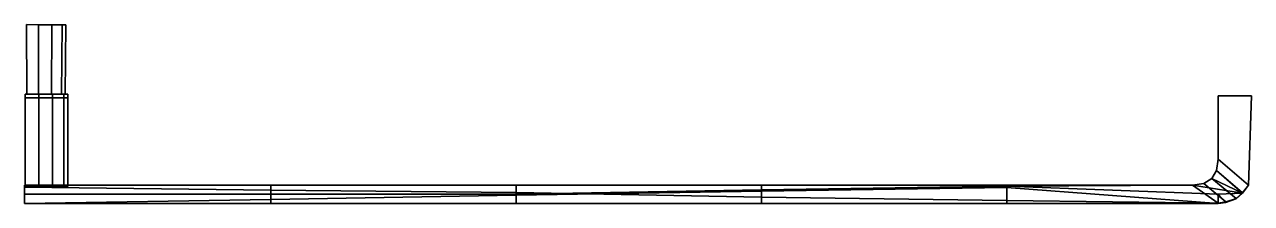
# Model space of a CAD drawing. Extents: x -165 to 165, y -29 to 19.
import ezdxf

# ---------------------------------------------------------------- set-up
doc = ezdxf.new("R2010")
doc.units = 0
doc.layers.add('METAL', color=190, linetype='CONTINUOUS')

msp = doc.modelspace()

# ---------------------------------------------------------------- meshes
at = {"layer": 'METAL'}
mesh = msp.add_polyface(dxfattribs=at)
corners = [(-164.53, -24.35, 8.33), (-164.53, -24.35, 8.33), (-164.53, -24.35, 8.33), (-164.53, -0.53, 8.33), (-164.53, -0.53, 8.33), (-164.53, 0.43, 8.33), (-164.53, 0.43, 8.33), (-164.53, 0.43, 8.33), (-164.53, -24.35, -8.43), (-164.53, -24.35, -8.43), (-164.53, -24.35, -8.43), (-164.53, -0.53, -8.43), (-164.53, -0.53, -8.43), (-164.53, 0.43, -8.43), (-164.53, 0.43, -8.43), (-164.53, 0.43, -8.43), (-164.34, 0.43, 8.12), (-164.34, 0.43, -8.22), (-164.16, 19.17, 7.92), (-164.16, 19.17, 7.92), (-164.16, 19.17, 7.92), (-164.16, 19.17, -8.01), (-164.16, 19.17, -8.01), (-164.16, 19.17, -8.01), (-164.09, 0.43, 7.83), (-164.09, 0.43, 7.83), (-164.09, 0.43, 7.83), (-164.09, 0.43, -7.92), (-164.09, 0.43, -7.92), (-164.09, 0.43, -7.92), (-160.96, 0.43, 7.15), (-160.96, 0.43, 7.15), (-160.96, 0.43, -7.25), (-160.96, 0.43, -7.25), (-160.93, 19.08, 7.34), (-160.93, 19.08, 7.34), (-160.93, 19.08, -7.44), (-160.93, 19.08, -7.44), (-160.89, 0.43, 7.53), (-160.89, 0.43, -7.63), (-160.85, -24.35, 7.8), (-160.85, -24.35, 7.8), (-160.85, -0.53, 7.8), (-160.85, 0.43, 7.8), (-160.85, 0.43, 7.8), (-160.85, -24.35, -7.9), (-160.85, -24.35, -7.9), (-160.85, -0.53, -7.9), (-160.85, 0.43, -7.9), (-160.85, 0.43, -7.9), (-157.48, 0.43, 6.69), (-157.48, 0.43, 6.69), (-157.48, 0.43, -6.78), (-157.48, 0.43, -6.78), (-157.41, 19.12, -6.92), (-157.41, 19.12, -6.92), (-157.41, 19.12, 6.82), (-157.41, 19.12, 6.82), (-157.31, 0.43, 7.03), (-157.31, 0.43, -7.12), (-157.18, -24.35, 7.27), (-157.18, -24.35, 7.27), (-157.18, -0.53, 7.27), (-157.18, 0.43, 7.27), (-157.18, 0.43, 7.27), (-157.18, -0.53, -7.37), (-157.18, 0.43, -7.37), (-157.18, 0.43, -7.37), (-157.18, -24.35, -7.37), (-157.18, -24.35, -7.37), (-154.79, 0.43, 4.06), (-154.79, 0.43, 4.06), (-154.79, 0.43, -4.16), (-154.79, 0.43, -4.16), (-154.65, 19.11, -4.24), (-154.65, 19.11, -4.24), (-154.65, 19.11, 4.14), (-154.65, 19.11, 4.14), (-154.45, 0.43, 4.25), (-154.45, 0.43, -4.35), (-154.2, -0.53, 4.39), (-154.2, 0.43, 4.39), (-154.2, 0.43, 4.39), (-154.2, -24.35, 4.39), (-154.2, -24.35, 4.39), (-154.2, -24.35, -4.49), (-154.2, -24.35, -4.49), (-154.2, -0.53, -4.49), (-154.2, 0.43, -4.49), (-154.2, 0.43, -4.49), (-153.79, 0.43, -0.05), (-153.79, 0.43, -0.05), (-153.63, 19.11, -0.05), (-153.63, 19.11, -0.05), (-153.4, 0.43, -0.05), (-153.11, -24.35, -0.05), (-153.11, -24.35, -0.05), (-153.11, -0.53, -0.05), (-153.11, 0.43, -0.05), (-153.11, 0.43, -0.05)]
mesh.append_faces([[corners[k] for k in face] for face in [(35, 20, 26, 31), (77, 57, 51, 71), (93, 77, 71, 91), (75, 93, 91, 73), (55, 75, 73, 53), (37, 55, 53, 33), (36, 22, 19, 34), (40, 1, 9, 45), (57, 35, 31, 51), (23, 37, 33, 29), (54, 36, 34, 56), (60, 40, 45, 68), (41, 42, 4, 2), (84, 80, 62, 61), (96, 97, 80, 84), (86, 87, 97, 96), (69, 65, 87, 86), (46, 47, 65, 69), (61, 62, 42, 41), (10, 12, 47, 46), (11, 8, 5, 13), (8, 0, 3, 5), (83, 60, 68, 85), (74, 76, 92, 92), (83, 85, 95, 95), (74, 54, 56, 76), (42, 44, 7, 4), (80, 82, 64, 62), (97, 99, 82, 80), (87, 89, 99, 97), (65, 67, 89, 87), (47, 49, 67, 65), (62, 64, 44, 42), (12, 15, 49, 47), (21, 27, 24, 18), (43, 38, 16, 6), (6, 16, 17, 14), (14, 17, 39, 48), (48, 39, 59, 66), (66, 59, 79, 88), (88, 79, 94, 98), (98, 94, 78, 81), (81, 78, 58, 63), (63, 58, 38, 43), (38, 30, 25, 16), (16, 25, 28, 17), (17, 28, 32, 39), (39, 32, 52, 59), (59, 52, 72, 79), (79, 72, 90, 94), (94, 90, 70, 78), (78, 70, 50, 58), (58, 50, 30, 38)]])
mesh = msp.add_polyface(dxfattribs=at)
corners = [(-164.71, -28.96, 8.43), (-164.71, -28.96, 8.43), (-164.71, -28.96, 8.43), (-164.71, -26.48, 8.43), (-164.71, -26.48, 8.43), (-164.71, -24, 8.43), (-164.71, -24, 8.43), (-164.71, -24, 8.43), (-164.71, -28.96, -8.42), (-164.71, -28.96, -8.42), (-164.71, -28.96, -8.42), (-164.71, -24.61, -8.42), (-164.71, -24.61, -8.42), (-164.71, -24, -8.42), (-164.71, -24, -8.42), (-164.71, -24, -8.42), (-98.59, -27.85, 7.77), (-98.59, -27.85, 7.77), (-98.59, -26.48, 7.77), (-98.59, -24, 6.69), (-98.59, -24, 6.69), (-98.59, -28.96, -5.51), (-98.59, -28.96, -5.51), (-98.59, -25.37, -8.35), (-98.59, -24, -8.35), (-98.59, -24, -8.35), (-32.72, -26.75, 6.45), (-32.72, -26.75, 6.45), (-32.72, -24, -7.29), (-32.72, -24, -7.29), (-32.72, -26.48, 6.45), (-32.72, -26.04, -7.29), (-32.72, -24, 4.9), (-32.72, -24, 4.9), (-32.72, -28.96, -3.19), (-32.72, -28.96, -3.19), (33.16, -25.67, 5.3), (33.16, -25.67, 5.3), (33.16, -24, -6.23), (33.16, -24, -6.23), (33.16, -25.25, 5.3), (33.16, -27.24, -6.23), (33.16, -24, 3.33), (33.16, -28.96, -0.83), (33.16, -28.96, -0.83), (99.03, -24.68, 4.5), (99.03, -24, -5.17), (99.03, -24, -5.17), (99.03, -24.32, 4.5), (99.03, -28.12, -5.17), (99.03, -24, 4.5), (99.03, -24, 4.5), (99.03, -28.96, 1.15), (99.03, -28.96, 1.15), (148.85, -24, 3.91), (148.85, -24, 3.91), (148.85, -24, -4.35), (148.85, -24, -4.35), (151.89, -23.57, 3.83), (151.89, -23.57, 3.83), (151.89, -23.57, -4.25), (151.89, -23.57, -4.25), (154.06, -22.27, 3.78), (154.06, -22.27, 3.78), (154.06, -22.27, -4.18), (154.06, -22.27, -4.18), (155.36, -20.1, 3.75), (155.36, -20.1, 3.75), (155.36, -20.1, -4.13), (155.36, -20.1, -4.13), (155.79, -28.96, 3.74), (155.79, -28.96, 3.74), (155.79, -26.48, 3.74), (155.79, -17.06, 3.74), (155.79, -17.06, 3.74), (155.79, 0, 3.74), (155.79, 0, 3.74), (155.79, 0, 3.74), (155.79, -28.84, -4.12), (155.79, -28.84, -4.12), (155.79, -17.06, -4.12), (155.79, -17.06, -4.12), (155.79, 0, -4.12), (155.79, 0, -4.12), (155.79, 0, -4.12), (157.84, -28.65, 3.74), (157.84, -28.65, 3.74), (157.84, -28.54, -4.12), (157.84, -28.54, -4.12), (160.62, -27.72, 3.74), (160.62, -27.72, 3.74), (160.62, -27.63, -4.12), (160.62, -27.63, -4.12), (162.3, -26.17, 3.74), (162.3, -26.17, 3.74), (162.3, -26.12, -4.12), (162.3, -26.12, -4.12), (163.93, -24, 3.74), (163.93, -24, 3.74), (163.93, -24, -4.12), (163.93, -24, -4.12), (164.71, 0, 3.74), (164.71, 0, 3.74), (164.71, 0, 3.74), (164.71, 0, -4.12), (164.71, 0, -4.12), (164.71, 0, -4.12)]
mesh.append_faces([[corners[k] for k in face] for face in [(42, 38, 28, 32), (44, 37, 26, 34), (29, 39, 41, 31), (5, 13, 11, 3), (42, 33, 30, 40), (6, 19, 24, 14), (19, 32, 28, 24), (56, 46, 50, 54), (46, 38, 42, 50), (10, 21, 16, 2), (21, 34, 26, 16), (45, 52, 70, 70), (45, 37, 44, 52), (15, 25, 23, 12), (25, 29, 31, 23), (71, 53, 49, 79), (53, 43, 41, 49), (50, 42, 40, 48), (1, 17, 18, 4), (17, 27, 30, 18), (35, 31, 41, 43), (0, 3, 11, 8), (36, 40, 30, 27), (9, 12, 23, 22), (22, 23, 31, 35), (47, 49, 41, 39), (70, 72, 48, 45), (45, 48, 40, 36), (7, 4, 18, 20), (20, 18, 30, 33), (77, 102, 104, 83), (72, 85, 89, 93), (70, 85, 72, 72), (73, 75, 82, 80), (105, 99, 81, 84), (100, 106, 103, 98), (97, 74, 67, 93), (94, 96, 100, 98), (90, 92, 96, 94), (86, 88, 92, 90), (71, 79, 88, 86), (68, 66, 73, 80), (64, 62, 66, 68), (60, 58, 62, 64), (56, 54, 58, 60), (95, 69, 81, 99), (97, 101, 76, 74), (93, 55, 48, 72), (48, 55, 51, 51), (93, 63, 59, 55), (93, 67, 63, 63), (65, 69, 95, 91), (87, 61, 65, 91), (87, 78, 57, 61), (57, 78, 49, 47)]])

doc.saveas('drawing.dxf')
